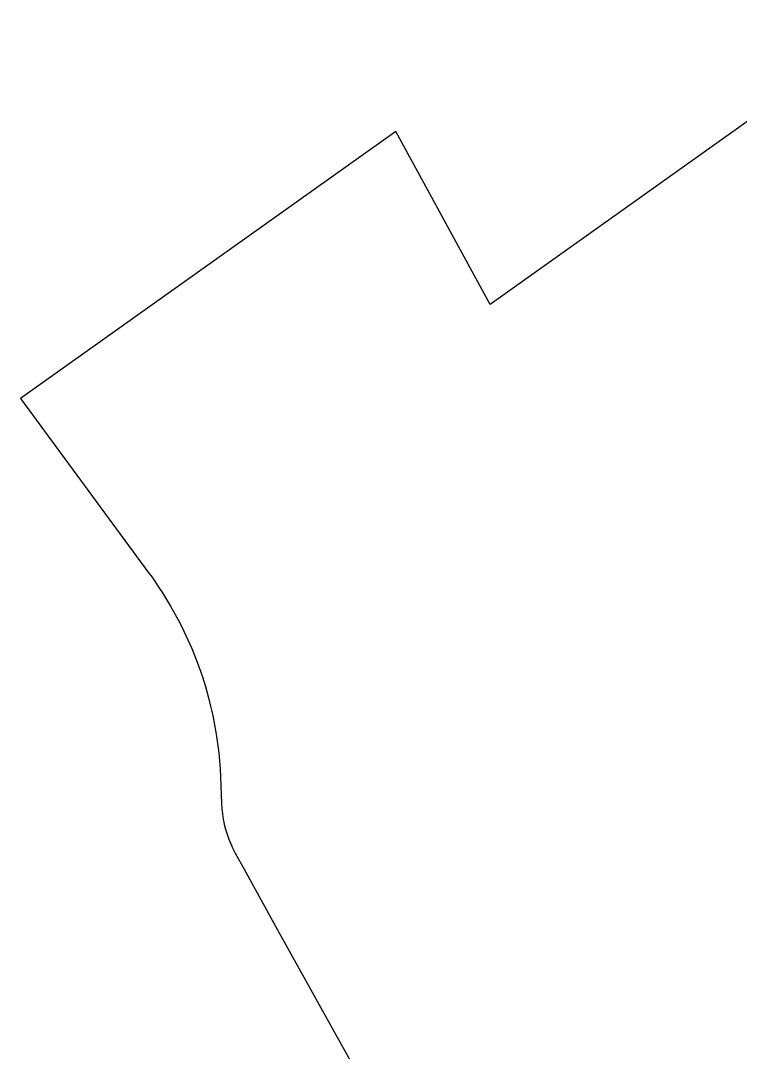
# Model space of a CAD drawing. Header units: metres. Extents: x 1641456 to 1644813, y 5693985 to 5698324.
# Drawn here: x 1641456 to 1642967, y 5696155 to 5698321 of the extents above; entities that cross this region are included whole.
import ezdxf

# ---------------------------------------------------------------- set-up
doc = ezdxf.new("R2010")
doc.units = ezdxf.units.M

msp = doc.modelspace()

# ---------------------------------------------------------------- linework, layer by layer
msp.add_lwpolyline([(1643278.9, 5698321), (1642441.5, 5697725.2), (1642243, 5698088.2), (1641455.7, 5697527.4), (1641725, 5697161), (1641729.4, 5697154.9), (1641737.2, 5697144), (1641744.7, 5697132.9), (1641753.6, 5697119.3), (1641762.2, 5697105.5), (1641770.6, 5697091.6), (1641780.4, 5697074.2), (1641789.7, 5697056.6), (1641798.6, 5697038.8), (1641807, 5697020.7), (1641815, 5697002.4), (1641823, 5696982.8), (1641830.4, 5696962.9), (1641837.3, 5696942.8), (1641843.6, 5696922.6), (1641849.4, 5696902.1), (1641854.6, 5696881.6), (1641858.9, 5696862.1), (1641862.8, 5696842.6), (1641866.2, 5696822.9), (1641869, 5696803.2), (1641871.4, 5696783.4), (1641873, 5696766.8), (1641874.2, 5696750.1), (1641875.1, 5696733.3), (1641877.4, 5696676.9), (1641878.1, 5696666), (1641879.2, 5696655.2), (1641880.9, 5696644.4), (1641883.1, 5696633.7), (1641885.8, 5696623.2), (1641888.9, 5696612.8), (1641892.6, 5696602.5), (1641896.7, 5696592.4), (1641901.2, 5696582.5), (1641906.2, 5696572.8), (1641924.6, 5696539.2), (1641999.4, 5696404.1), (1642009.1, 5696386.6), (1642157.6, 5696118.5)])
msp.add_lwpolyline([(1643278.9, 5698321), (1642441.5, 5697725.2), (1642243, 5698088.2), (1641455.7, 5697527.4), (1641725, 5697161), (1641729.4, 5697154.9), (1641737.2, 5697144), (1641744.7, 5697132.9), (1641753.6, 5697119.3), (1641762.2, 5697105.5), (1641770.6, 5697091.6), (1641780.4, 5697074.2), (1641789.7, 5697056.6), (1641798.6, 5697038.8), (1641807, 5697020.7), (1641815, 5697002.4), (1641823, 5696982.8), (1641830.4, 5696962.9), (1641837.3, 5696942.8), (1641843.6, 5696922.6), (1641849.4, 5696902.1), (1641854.6, 5696881.6), (1641858.9, 5696862.1), (1641862.8, 5696842.6), (1641866.2, 5696822.9), (1641869, 5696803.2), (1641871.4, 5696783.4), (1641873, 5696766.8), (1641874.2, 5696750.1), (1641875.1, 5696733.3), (1641877.4, 5696676.9), (1641878.1, 5696666), (1641879.2, 5696655.2), (1641880.9, 5696644.4), (1641883.1, 5696633.7), (1641885.8, 5696623.2), (1641888.9, 5696612.8), (1641892.6, 5696602.5), (1641896.7, 5696592.4), (1641901.2, 5696582.5), (1641906.2, 5696572.8), (1641924.6, 5696539.2), (1641999.4, 5696404.1), (1642009.1, 5696386.6), (1642157.6, 5696118.5)])
msp.add_lwpolyline([(1643278.9, 5698321), (1642441.5, 5697725.2), (1642243, 5698088.2), (1641455.7, 5697527.4), (1641725, 5697161), (1641729.4, 5697154.9), (1641737.2, 5697144), (1641744.7, 5697132.9), (1641753.6, 5697119.3), (1641762.2, 5697105.5), (1641770.6, 5697091.6), (1641780.4, 5697074.2), (1641789.7, 5697056.6), (1641798.6, 5697038.8), (1641807, 5697020.7), (1641815, 5697002.4), (1641823, 5696982.8), (1641830.4, 5696962.9), (1641837.3, 5696942.8), (1641843.6, 5696922.6), (1641849.4, 5696902.1), (1641854.6, 5696881.6), (1641858.9, 5696862.1), (1641862.8, 5696842.6), (1641866.2, 5696822.9), (1641869, 5696803.2), (1641871.4, 5696783.4), (1641873, 5696766.8), (1641874.2, 5696750.1), (1641875.1, 5696733.3), (1641877.4, 5696676.9), (1641878.1, 5696666), (1641879.2, 5696655.2), (1641880.9, 5696644.4), (1641883.1, 5696633.7), (1641885.8, 5696623.2), (1641888.9, 5696612.8), (1641892.6, 5696602.5), (1641896.7, 5696592.4), (1641901.2, 5696582.5), (1641906.2, 5696572.8), (1641924.6, 5696539.2), (1641999.4, 5696404.1), (1642009.1, 5696386.6), (1642157.6, 5696118.5)])
msp.add_lwpolyline([(1643278.9, 5698321), (1642441.5, 5697725.2), (1642243, 5698088.2), (1641455.7, 5697527.4), (1641725, 5697161), (1641729.4, 5697154.9), (1641737.2, 5697144), (1641744.7, 5697132.9), (1641753.6, 5697119.3), (1641762.2, 5697105.5), (1641770.6, 5697091.6), (1641780.4, 5697074.2), (1641789.7, 5697056.6), (1641798.6, 5697038.8), (1641807, 5697020.7), (1641815, 5697002.4), (1641823, 5696982.8), (1641830.4, 5696962.9), (1641837.3, 5696942.8), (1641843.6, 5696922.6), (1641849.4, 5696902.1), (1641854.6, 5696881.6), (1641858.9, 5696862.1), (1641862.8, 5696842.6), (1641866.2, 5696822.9), (1641869, 5696803.2), (1641871.4, 5696783.4), (1641873, 5696766.8), (1641874.2, 5696750.1), (1641875.1, 5696733.3), (1641877.4, 5696676.9), (1641878.1, 5696666), (1641879.2, 5696655.2), (1641880.9, 5696644.4), (1641883.1, 5696633.7), (1641885.8, 5696623.2), (1641888.9, 5696612.8), (1641892.6, 5696602.5), (1641896.7, 5696592.4), (1641901.2, 5696582.5), (1641906.2, 5696572.8), (1641924.6, 5696539.2), (1641999.4, 5696404.1), (1642009.1, 5696386.6), (1642157.6, 5696118.5)])
msp.add_lwpolyline([(1643278.9, 5698321), (1642441.5, 5697725.2), (1642243, 5698088.2), (1641455.7, 5697527.4), (1641725, 5697161), (1641729.4, 5697154.9), (1641737.2, 5697144), (1641744.7, 5697132.9), (1641753.6, 5697119.3), (1641762.2, 5697105.5), (1641770.6, 5697091.6), (1641780.4, 5697074.2), (1641789.7, 5697056.6), (1641798.6, 5697038.8), (1641807, 5697020.7), (1641815, 5697002.4), (1641823, 5696982.8), (1641830.4, 5696962.9), (1641837.3, 5696942.8), (1641843.6, 5696922.6), (1641849.4, 5696902.1), (1641854.6, 5696881.6), (1641858.9, 5696862.1), (1641862.8, 5696842.6), (1641866.2, 5696822.9), (1641869, 5696803.2), (1641871.4, 5696783.4), (1641873, 5696766.8), (1641874.2, 5696750.1), (1641875.1, 5696733.3), (1641877.4, 5696676.9), (1641878.1, 5696666), (1641879.2, 5696655.2), (1641880.9, 5696644.4), (1641883.1, 5696633.7), (1641885.8, 5696623.2), (1641888.9, 5696612.8), (1641892.6, 5696602.5), (1641896.7, 5696592.4), (1641901.2, 5696582.5), (1641906.2, 5696572.8), (1641924.6, 5696539.2), (1641999.4, 5696404.1), (1642009.1, 5696386.6), (1642157.6, 5696118.5)])
msp.add_lwpolyline([(1643278.9, 5698321), (1642441.5, 5697725.2), (1642243, 5698088.2), (1641455.7, 5697527.4), (1641725, 5697161), (1641729.4, 5697154.9), (1641737.2, 5697144), (1641744.7, 5697132.9), (1641753.6, 5697119.3), (1641762.2, 5697105.5), (1641770.6, 5697091.6), (1641780.4, 5697074.2), (1641789.7, 5697056.6), (1641798.6, 5697038.8), (1641807, 5697020.7), (1641815, 5697002.4), (1641823, 5696982.8), (1641830.4, 5696962.9), (1641837.3, 5696942.8), (1641843.6, 5696922.6), (1641849.4, 5696902.1), (1641854.6, 5696881.6), (1641858.9, 5696862.1), (1641862.8, 5696842.6), (1641866.2, 5696822.9), (1641869, 5696803.2), (1641871.4, 5696783.4), (1641873, 5696766.8), (1641874.2, 5696750.1), (1641875.1, 5696733.3), (1641877.4, 5696676.9), (1641878.1, 5696666), (1641879.2, 5696655.2), (1641880.9, 5696644.4), (1641883.1, 5696633.7), (1641885.8, 5696623.2), (1641888.9, 5696612.8), (1641892.6, 5696602.5), (1641896.7, 5696592.4), (1641901.2, 5696582.5), (1641906.2, 5696572.8), (1641924.6, 5696539.2), (1641999.4, 5696404.1), (1642009.1, 5696386.6), (1642157.6, 5696118.5)])
msp.add_lwpolyline([(1643278.9, 5698321), (1642441.5, 5697725.2), (1642243, 5698088.2), (1641455.7, 5697527.4), (1641725, 5697161), (1641729.4, 5697154.9), (1641737.2, 5697144), (1641744.7, 5697132.9), (1641753.6, 5697119.3), (1641762.2, 5697105.5), (1641770.6, 5697091.6), (1641780.4, 5697074.2), (1641789.7, 5697056.6), (1641798.6, 5697038.8), (1641807, 5697020.7), (1641815, 5697002.4), (1641823, 5696982.8), (1641830.4, 5696962.9), (1641837.3, 5696942.8), (1641843.6, 5696922.6), (1641849.4, 5696902.1), (1641854.6, 5696881.6), (1641858.9, 5696862.1), (1641862.8, 5696842.6), (1641866.2, 5696822.9), (1641869, 5696803.2), (1641871.4, 5696783.4), (1641873, 5696766.8), (1641874.2, 5696750.1), (1641875.1, 5696733.3), (1641877.4, 5696676.9), (1641878.1, 5696666), (1641879.2, 5696655.2), (1641880.9, 5696644.4), (1641883.1, 5696633.7), (1641885.8, 5696623.2), (1641888.9, 5696612.8), (1641892.6, 5696602.5), (1641896.7, 5696592.4), (1641901.2, 5696582.5), (1641906.2, 5696572.8), (1641924.6, 5696539.2), (1641999.4, 5696404.1), (1642009.1, 5696386.6), (1642157.6, 5696118.5)])
msp.add_lwpolyline([(1643278.9, 5698321), (1642441.5, 5697725.2), (1642243, 5698088.2), (1641455.7, 5697527.4), (1641725, 5697161), (1641729.4, 5697154.9), (1641737.2, 5697144), (1641744.7, 5697132.9), (1641753.6, 5697119.3), (1641762.2, 5697105.5), (1641770.6, 5697091.6), (1641780.4, 5697074.2), (1641789.7, 5697056.6), (1641798.6, 5697038.8), (1641807, 5697020.7), (1641815, 5697002.4), (1641823, 5696982.8), (1641830.4, 5696962.9), (1641837.3, 5696942.8), (1641843.6, 5696922.6), (1641849.4, 5696902.1), (1641854.6, 5696881.6), (1641858.9, 5696862.1), (1641862.8, 5696842.6), (1641866.2, 5696822.9), (1641869, 5696803.2), (1641871.4, 5696783.4), (1641873, 5696766.8), (1641874.2, 5696750.1), (1641875.1, 5696733.3), (1641877.4, 5696676.9), (1641878.1, 5696666), (1641879.2, 5696655.2), (1641880.9, 5696644.4), (1641883.1, 5696633.7), (1641885.8, 5696623.2), (1641888.9, 5696612.8), (1641892.6, 5696602.5), (1641896.7, 5696592.4), (1641901.2, 5696582.5), (1641906.2, 5696572.8), (1641924.6, 5696539.2), (1641999.4, 5696404.1), (1642009.1, 5696386.6), (1642157.6, 5696118.5)])
msp.add_lwpolyline([(1643278.9, 5698321), (1642441.5, 5697725.2), (1642243, 5698088.2), (1641455.7, 5697527.4), (1641725, 5697161), (1641729.4, 5697154.9), (1641737.2, 5697144), (1641744.7, 5697132.9), (1641753.6, 5697119.3), (1641762.2, 5697105.5), (1641770.6, 5697091.6), (1641780.4, 5697074.2), (1641789.7, 5697056.6), (1641798.6, 5697038.8), (1641807, 5697020.7), (1641815, 5697002.4), (1641823, 5696982.8), (1641830.4, 5696962.9), (1641837.3, 5696942.8), (1641843.6, 5696922.6), (1641849.4, 5696902.1), (1641854.6, 5696881.6), (1641858.9, 5696862.1), (1641862.8, 5696842.6), (1641866.2, 5696822.9), (1641869, 5696803.2), (1641871.4, 5696783.4), (1641873, 5696766.8), (1641874.2, 5696750.1), (1641875.1, 5696733.3), (1641877.4, 5696676.9), (1641878.1, 5696666), (1641879.2, 5696655.2), (1641880.9, 5696644.4), (1641883.1, 5696633.7), (1641885.8, 5696623.2), (1641888.9, 5696612.8), (1641892.6, 5696602.5), (1641896.7, 5696592.4), (1641901.2, 5696582.5), (1641906.2, 5696572.8), (1641924.6, 5696539.2), (1641999.4, 5696404.1), (1642009.1, 5696386.6), (1642157.6, 5696118.5)])
msp.add_lwpolyline([(1643278.9, 5698321), (1642441.5, 5697725.2), (1642243, 5698088.2), (1641455.7, 5697527.4), (1641725, 5697161), (1641729.4, 5697154.9), (1641737.2, 5697144), (1641744.7, 5697132.9), (1641753.6, 5697119.3), (1641762.2, 5697105.5), (1641770.6, 5697091.6), (1641780.4, 5697074.2), (1641789.7, 5697056.6), (1641798.6, 5697038.8), (1641807, 5697020.7), (1641815, 5697002.4), (1641823, 5696982.8), (1641830.4, 5696962.9), (1641837.3, 5696942.8), (1641843.6, 5696922.6), (1641849.4, 5696902.1), (1641854.6, 5696881.6), (1641858.9, 5696862.1), (1641862.8, 5696842.6), (1641866.2, 5696822.9), (1641869, 5696803.2), (1641871.4, 5696783.4), (1641873, 5696766.8), (1641874.2, 5696750.1), (1641875.1, 5696733.3), (1641877.4, 5696676.9), (1641878.1, 5696666), (1641879.2, 5696655.2), (1641880.9, 5696644.4), (1641883.1, 5696633.7), (1641885.8, 5696623.2), (1641888.9, 5696612.8), (1641892.6, 5696602.5), (1641896.7, 5696592.4), (1641901.2, 5696582.5), (1641906.2, 5696572.8), (1641924.6, 5696539.2), (1641999.4, 5696404.1), (1642009.1, 5696386.6), (1642157.6, 5696118.5)])
msp.add_lwpolyline([(1643278.9, 5698321), (1642441.5, 5697725.2), (1642243, 5698088.2), (1641455.7, 5697527.4), (1641725, 5697161), (1641729.4, 5697154.9), (1641737.2, 5697144), (1641744.7, 5697132.9), (1641753.6, 5697119.3), (1641762.2, 5697105.5), (1641770.6, 5697091.6), (1641780.4, 5697074.2), (1641789.7, 5697056.6), (1641798.6, 5697038.8), (1641807, 5697020.7), (1641815, 5697002.4), (1641823, 5696982.8), (1641830.4, 5696962.9), (1641837.3, 5696942.8), (1641843.6, 5696922.6), (1641849.4, 5696902.1), (1641854.6, 5696881.6), (1641858.9, 5696862.1), (1641862.8, 5696842.6), (1641866.2, 5696822.9), (1641869, 5696803.2), (1641871.4, 5696783.4), (1641873, 5696766.8), (1641874.2, 5696750.1), (1641875.1, 5696733.3), (1641877.4, 5696676.9), (1641878.1, 5696666), (1641879.2, 5696655.2), (1641880.9, 5696644.4), (1641883.1, 5696633.7), (1641885.8, 5696623.2), (1641888.9, 5696612.8), (1641892.6, 5696602.5), (1641896.7, 5696592.4), (1641901.2, 5696582.5), (1641906.2, 5696572.8), (1641924.6, 5696539.2), (1641999.4, 5696404.1), (1642009.1, 5696386.6), (1642157.6, 5696118.5)])
msp.add_lwpolyline([(1643278.9, 5698321), (1642441.5, 5697725.2), (1642243, 5698088.2), (1641455.7, 5697527.4), (1641725, 5697161), (1641729.4, 5697154.9), (1641737.2, 5697144), (1641744.7, 5697132.9), (1641753.6, 5697119.3), (1641762.2, 5697105.5), (1641770.6, 5697091.6), (1641780.4, 5697074.2), (1641789.7, 5697056.6), (1641798.6, 5697038.8), (1641807, 5697020.7), (1641815, 5697002.4), (1641823, 5696982.8), (1641830.4, 5696962.9), (1641837.3, 5696942.8), (1641843.6, 5696922.6), (1641849.4, 5696902.1), (1641854.6, 5696881.6), (1641858.9, 5696862.1), (1641862.8, 5696842.6), (1641866.2, 5696822.9), (1641869, 5696803.2), (1641871.4, 5696783.4), (1641873, 5696766.8), (1641874.2, 5696750.1), (1641875.1, 5696733.3), (1641877.4, 5696676.9), (1641878.1, 5696666), (1641879.2, 5696655.2), (1641880.9, 5696644.4), (1641883.1, 5696633.7), (1641885.8, 5696623.2), (1641888.9, 5696612.8), (1641892.6, 5696602.5), (1641896.7, 5696592.4), (1641901.2, 5696582.5), (1641906.2, 5696572.8), (1641924.6, 5696539.2), (1641999.4, 5696404.1), (1642009.1, 5696386.6), (1642157.6, 5696118.5)])
msp.add_lwpolyline([(1643278.9, 5698321), (1642441.5, 5697725.2), (1642243, 5698088.2), (1641455.7, 5697527.4), (1641725, 5697161), (1641729.4, 5697154.9), (1641737.2, 5697144), (1641744.7, 5697132.9), (1641753.6, 5697119.3), (1641762.2, 5697105.5), (1641770.6, 5697091.6), (1641780.4, 5697074.2), (1641789.7, 5697056.6), (1641798.6, 5697038.8), (1641807, 5697020.7), (1641815, 5697002.4), (1641823, 5696982.8), (1641830.4, 5696962.9), (1641837.3, 5696942.8), (1641843.6, 5696922.6), (1641849.4, 5696902.1), (1641854.6, 5696881.6), (1641858.9, 5696862.1), (1641862.8, 5696842.6), (1641866.2, 5696822.9), (1641869, 5696803.2), (1641871.4, 5696783.4), (1641873, 5696766.8), (1641874.2, 5696750.1), (1641875.1, 5696733.3), (1641877.4, 5696676.9), (1641878.1, 5696666), (1641879.2, 5696655.2), (1641880.9, 5696644.4), (1641883.1, 5696633.7), (1641885.8, 5696623.2), (1641888.9, 5696612.8), (1641892.6, 5696602.5), (1641896.7, 5696592.4), (1641901.2, 5696582.5), (1641906.2, 5696572.8), (1641924.6, 5696539.2), (1641999.4, 5696404.1), (1642009.1, 5696386.6), (1642157.6, 5696118.5)])
msp.add_lwpolyline([(1643278.9, 5698321), (1642441.5, 5697725.2), (1642243, 5698088.2), (1641455.7, 5697527.4), (1641725, 5697161), (1641729.4, 5697154.9), (1641737.2, 5697144), (1641744.7, 5697132.9), (1641753.6, 5697119.3), (1641762.2, 5697105.5), (1641770.6, 5697091.6), (1641780.4, 5697074.2), (1641789.7, 5697056.6), (1641798.6, 5697038.8), (1641807, 5697020.7), (1641815, 5697002.4), (1641823, 5696982.8), (1641830.4, 5696962.9), (1641837.3, 5696942.8), (1641843.6, 5696922.6), (1641849.4, 5696902.1), (1641854.6, 5696881.6), (1641858.9, 5696862.1), (1641862.8, 5696842.6), (1641866.2, 5696822.9), (1641869, 5696803.2), (1641871.4, 5696783.4), (1641873, 5696766.8), (1641874.2, 5696750.1), (1641875.1, 5696733.3), (1641877.4, 5696676.9), (1641878.1, 5696666), (1641879.2, 5696655.2), (1641880.9, 5696644.4), (1641883.1, 5696633.7), (1641885.8, 5696623.2), (1641888.9, 5696612.8), (1641892.6, 5696602.5), (1641896.7, 5696592.4), (1641901.2, 5696582.5), (1641906.2, 5696572.8), (1641924.6, 5696539.2), (1641999.4, 5696404.1), (1642009.1, 5696386.6), (1642157.6, 5696118.5)])
msp.add_lwpolyline([(1643278.9, 5698321), (1642441.5, 5697725.2), (1642243, 5698088.2), (1641455.7, 5697527.4), (1641725, 5697161), (1641729.4, 5697154.9), (1641737.2, 5697144), (1641744.7, 5697132.9), (1641753.6, 5697119.3), (1641762.2, 5697105.5), (1641770.6, 5697091.6), (1641780.4, 5697074.2), (1641789.7, 5697056.6), (1641798.6, 5697038.8), (1641807, 5697020.7), (1641815, 5697002.4), (1641823, 5696982.8), (1641830.4, 5696962.9), (1641837.3, 5696942.8), (1641843.6, 5696922.6), (1641849.4, 5696902.1), (1641854.6, 5696881.6), (1641858.9, 5696862.1), (1641862.8, 5696842.6), (1641866.2, 5696822.9), (1641869, 5696803.2), (1641871.4, 5696783.4), (1641873, 5696766.8), (1641874.2, 5696750.1), (1641875.1, 5696733.3), (1641877.4, 5696676.9), (1641878.1, 5696666), (1641879.2, 5696655.2), (1641880.9, 5696644.4), (1641883.1, 5696633.7), (1641885.8, 5696623.2), (1641888.9, 5696612.8), (1641892.6, 5696602.5), (1641896.7, 5696592.4), (1641901.2, 5696582.5), (1641906.2, 5696572.8), (1641924.6, 5696539.2), (1641999.4, 5696404.1), (1642009.1, 5696386.6), (1642157.6, 5696118.5)])
msp.add_lwpolyline([(1643278.9, 5698321), (1642441.5, 5697725.2), (1642243, 5698088.2), (1641455.7, 5697527.4), (1641725, 5697161), (1641729.4, 5697154.9), (1641737.2, 5697144), (1641744.7, 5697132.9), (1641753.6, 5697119.3), (1641762.2, 5697105.5), (1641770.6, 5697091.6), (1641780.4, 5697074.2), (1641789.7, 5697056.6), (1641798.6, 5697038.8), (1641807, 5697020.7), (1641815, 5697002.4), (1641823, 5696982.8), (1641830.4, 5696962.9), (1641837.3, 5696942.8), (1641843.6, 5696922.6), (1641849.4, 5696902.1), (1641854.6, 5696881.6), (1641858.9, 5696862.1), (1641862.8, 5696842.6), (1641866.2, 5696822.9), (1641869, 5696803.2), (1641871.4, 5696783.4), (1641873, 5696766.8), (1641874.2, 5696750.1), (1641875.1, 5696733.3), (1641877.4, 5696676.9), (1641878.1, 5696666), (1641879.2, 5696655.2), (1641880.9, 5696644.4), (1641883.1, 5696633.7), (1641885.8, 5696623.2), (1641888.9, 5696612.8), (1641892.6, 5696602.5), (1641896.7, 5696592.4), (1641901.2, 5696582.5), (1641906.2, 5696572.8), (1641924.6, 5696539.2), (1641999.4, 5696404.1), (1642009.1, 5696386.6), (1642157.6, 5696118.5)])
msp.add_lwpolyline([(1643278.9, 5698321), (1642441.5, 5697725.2), (1642243, 5698088.2), (1641455.7, 5697527.4), (1641725, 5697161), (1641729.4, 5697154.9), (1641737.2, 5697144), (1641744.7, 5697132.9), (1641753.6, 5697119.3), (1641762.2, 5697105.5), (1641770.6, 5697091.6), (1641780.4, 5697074.2), (1641789.7, 5697056.6), (1641798.6, 5697038.8), (1641807, 5697020.7), (1641815, 5697002.4), (1641823, 5696982.8), (1641830.4, 5696962.9), (1641837.3, 5696942.8), (1641843.6, 5696922.6), (1641849.4, 5696902.1), (1641854.6, 5696881.6), (1641858.9, 5696862.1), (1641862.8, 5696842.6), (1641866.2, 5696822.9), (1641869, 5696803.2), (1641871.4, 5696783.4), (1641873, 5696766.8), (1641874.2, 5696750.1), (1641875.1, 5696733.3), (1641877.4, 5696676.9), (1641878.1, 5696666), (1641879.2, 5696655.2), (1641880.9, 5696644.4), (1641883.1, 5696633.7), (1641885.8, 5696623.2), (1641888.9, 5696612.8), (1641892.6, 5696602.5), (1641896.7, 5696592.4), (1641901.2, 5696582.5), (1641906.2, 5696572.8), (1641924.6, 5696539.2), (1641999.4, 5696404.1), (1642009.1, 5696386.6), (1642157.6, 5696118.5)])
msp.add_lwpolyline([(1643278.9, 5698321), (1642441.5, 5697725.2), (1642243, 5698088.2), (1641455.7, 5697527.4), (1641725, 5697161), (1641729.4, 5697154.9), (1641737.2, 5697144), (1641744.7, 5697132.9), (1641753.6, 5697119.3), (1641762.2, 5697105.5), (1641770.6, 5697091.6), (1641780.4, 5697074.2), (1641789.7, 5697056.6), (1641798.6, 5697038.8), (1641807, 5697020.7), (1641815, 5697002.4), (1641823, 5696982.8), (1641830.4, 5696962.9), (1641837.3, 5696942.8), (1641843.6, 5696922.6), (1641849.4, 5696902.1), (1641854.6, 5696881.6), (1641858.9, 5696862.1), (1641862.8, 5696842.6), (1641866.2, 5696822.9), (1641869, 5696803.2), (1641871.4, 5696783.4), (1641873, 5696766.8), (1641874.2, 5696750.1), (1641875.1, 5696733.3), (1641877.4, 5696676.9), (1641878.1, 5696666), (1641879.2, 5696655.2), (1641880.9, 5696644.4), (1641883.1, 5696633.7), (1641885.8, 5696623.2), (1641888.9, 5696612.8), (1641892.6, 5696602.5), (1641896.7, 5696592.4), (1641901.2, 5696582.5), (1641906.2, 5696572.8), (1641924.6, 5696539.2), (1641999.4, 5696404.1), (1642009.1, 5696386.6), (1642157.6, 5696118.5)])
msp.add_lwpolyline([(1643278.9, 5698321), (1642441.5, 5697725.2), (1642243, 5698088.2), (1641455.7, 5697527.4), (1641725, 5697161), (1641729.4, 5697154.9), (1641737.2, 5697144), (1641744.7, 5697132.9), (1641753.6, 5697119.3), (1641762.2, 5697105.5), (1641770.6, 5697091.6), (1641780.4, 5697074.2), (1641789.7, 5697056.6), (1641798.6, 5697038.8), (1641807, 5697020.7), (1641815, 5697002.4), (1641823, 5696982.8), (1641830.4, 5696962.9), (1641837.3, 5696942.8), (1641843.6, 5696922.6), (1641849.4, 5696902.1), (1641854.6, 5696881.6), (1641858.9, 5696862.1), (1641862.8, 5696842.6), (1641866.2, 5696822.9), (1641869, 5696803.2), (1641871.4, 5696783.4), (1641873, 5696766.8), (1641874.2, 5696750.1), (1641875.1, 5696733.3), (1641877.4, 5696676.9), (1641878.1, 5696666), (1641879.2, 5696655.2), (1641880.9, 5696644.4), (1641883.1, 5696633.7), (1641885.8, 5696623.2), (1641888.9, 5696612.8), (1641892.6, 5696602.5), (1641896.7, 5696592.4), (1641901.2, 5696582.5), (1641906.2, 5696572.8), (1641924.6, 5696539.2), (1641999.4, 5696404.1), (1642009.1, 5696386.6), (1642157.6, 5696118.5)])
msp.add_lwpolyline([(1643278.9, 5698321), (1642441.5, 5697725.2), (1642243, 5698088.2), (1641455.7, 5697527.4), (1641725, 5697161), (1641729.4, 5697154.9), (1641737.2, 5697144), (1641744.7, 5697132.9), (1641753.6, 5697119.3), (1641762.2, 5697105.5), (1641770.6, 5697091.6), (1641780.4, 5697074.2), (1641789.7, 5697056.6), (1641798.6, 5697038.8), (1641807, 5697020.7), (1641815, 5697002.4), (1641823, 5696982.8), (1641830.4, 5696962.9), (1641837.3, 5696942.8), (1641843.6, 5696922.6), (1641849.4, 5696902.1), (1641854.6, 5696881.6), (1641858.9, 5696862.1), (1641862.8, 5696842.6), (1641866.2, 5696822.9), (1641869, 5696803.2), (1641871.4, 5696783.4), (1641873, 5696766.8), (1641874.2, 5696750.1), (1641875.1, 5696733.3), (1641877.4, 5696676.9), (1641878.1, 5696666), (1641879.2, 5696655.2), (1641880.9, 5696644.4), (1641883.1, 5696633.7), (1641885.8, 5696623.2), (1641888.9, 5696612.8), (1641892.6, 5696602.5), (1641896.7, 5696592.4), (1641901.2, 5696582.5), (1641906.2, 5696572.8), (1641924.6, 5696539.2), (1641999.4, 5696404.1), (1642009.1, 5696386.6), (1642157.6, 5696118.5)])
msp.add_lwpolyline([(1643278.9, 5698321), (1642441.5, 5697725.2), (1642243, 5698088.2), (1641455.7, 5697527.4), (1641725, 5697161), (1641729.4, 5697154.9), (1641737.2, 5697144), (1641744.7, 5697132.9), (1641753.6, 5697119.3), (1641762.2, 5697105.5), (1641770.6, 5697091.6), (1641780.4, 5697074.2), (1641789.7, 5697056.6), (1641798.6, 5697038.8), (1641807, 5697020.7), (1641815, 5697002.4), (1641823, 5696982.8), (1641830.4, 5696962.9), (1641837.3, 5696942.8), (1641843.6, 5696922.6), (1641849.4, 5696902.1), (1641854.6, 5696881.6), (1641858.9, 5696862.1), (1641862.8, 5696842.6), (1641866.2, 5696822.9), (1641869, 5696803.2), (1641871.4, 5696783.4), (1641873, 5696766.8), (1641874.2, 5696750.1), (1641875.1, 5696733.3), (1641877.4, 5696676.9), (1641878.1, 5696666), (1641879.2, 5696655.2), (1641880.9, 5696644.4), (1641883.1, 5696633.7), (1641885.8, 5696623.2), (1641888.9, 5696612.8), (1641892.6, 5696602.5), (1641896.7, 5696592.4), (1641901.2, 5696582.5), (1641906.2, 5696572.8), (1641924.6, 5696539.2), (1641999.4, 5696404.1), (1642009.1, 5696386.6), (1642157.6, 5696118.5)])
msp.add_lwpolyline([(1643278.9, 5698321), (1642441.5, 5697725.2), (1642243, 5698088.2), (1641455.7, 5697527.4), (1641725, 5697161), (1641729.4, 5697154.9), (1641737.2, 5697144), (1641744.7, 5697132.9), (1641753.6, 5697119.3), (1641762.2, 5697105.5), (1641770.6, 5697091.6), (1641780.4, 5697074.2), (1641789.7, 5697056.6), (1641798.6, 5697038.8), (1641807, 5697020.7), (1641815, 5697002.4), (1641823, 5696982.8), (1641830.4, 5696962.9), (1641837.3, 5696942.8), (1641843.6, 5696922.6), (1641849.4, 5696902.1), (1641854.6, 5696881.6), (1641858.9, 5696862.1), (1641862.8, 5696842.6), (1641866.2, 5696822.9), (1641869, 5696803.2), (1641871.4, 5696783.4), (1641873, 5696766.8), (1641874.2, 5696750.1), (1641875.1, 5696733.3), (1641877.4, 5696676.9), (1641878.1, 5696666), (1641879.2, 5696655.2), (1641880.9, 5696644.4), (1641883.1, 5696633.7), (1641885.8, 5696623.2), (1641888.9, 5696612.8), (1641892.6, 5696602.5), (1641896.7, 5696592.4), (1641901.2, 5696582.5), (1641906.2, 5696572.8), (1641924.6, 5696539.2), (1641999.4, 5696404.1), (1642009.1, 5696386.6), (1642157.6, 5696118.5)])
msp.add_lwpolyline([(1643278.9, 5698321), (1642441.5, 5697725.2), (1642243, 5698088.2), (1641455.7, 5697527.4), (1641725, 5697161), (1641729.4, 5697154.9), (1641737.2, 5697144), (1641744.7, 5697132.9), (1641753.6, 5697119.3), (1641762.2, 5697105.5), (1641770.6, 5697091.6), (1641780.4, 5697074.2), (1641789.7, 5697056.6), (1641798.6, 5697038.8), (1641807, 5697020.7), (1641815, 5697002.4), (1641823, 5696982.8), (1641830.4, 5696962.9), (1641837.3, 5696942.8), (1641843.6, 5696922.6), (1641849.4, 5696902.1), (1641854.6, 5696881.6), (1641858.9, 5696862.1), (1641862.8, 5696842.6), (1641866.2, 5696822.9), (1641869, 5696803.2), (1641871.4, 5696783.4), (1641873, 5696766.8), (1641874.2, 5696750.1), (1641875.1, 5696733.3), (1641877.4, 5696676.9), (1641878.1, 5696666), (1641879.2, 5696655.2), (1641880.9, 5696644.4), (1641883.1, 5696633.7), (1641885.8, 5696623.2), (1641888.9, 5696612.8), (1641892.6, 5696602.5), (1641896.7, 5696592.4), (1641901.2, 5696582.5), (1641906.2, 5696572.8), (1641924.6, 5696539.2), (1641999.4, 5696404.1), (1642009.1, 5696386.6), (1642157.6, 5696118.5)])
msp.add_lwpolyline([(1643278.9, 5698321), (1642441.5, 5697725.2), (1642243, 5698088.2), (1641455.7, 5697527.4), (1641725, 5697161), (1641729.4, 5697154.9), (1641737.2, 5697144), (1641744.7, 5697132.9), (1641753.6, 5697119.3), (1641762.2, 5697105.5), (1641770.6, 5697091.6), (1641780.4, 5697074.2), (1641789.7, 5697056.6), (1641798.6, 5697038.8), (1641807, 5697020.7), (1641815, 5697002.4), (1641823, 5696982.8), (1641830.4, 5696962.9), (1641837.3, 5696942.8), (1641843.6, 5696922.6), (1641849.4, 5696902.1), (1641854.6, 5696881.6), (1641858.9, 5696862.1), (1641862.8, 5696842.6), (1641866.2, 5696822.9), (1641869, 5696803.2), (1641871.4, 5696783.4), (1641873, 5696766.8), (1641874.2, 5696750.1), (1641875.1, 5696733.3), (1641877.4, 5696676.9), (1641878.1, 5696666), (1641879.2, 5696655.2), (1641880.9, 5696644.4), (1641883.1, 5696633.7), (1641885.8, 5696623.2), (1641888.9, 5696612.8), (1641892.6, 5696602.5), (1641896.7, 5696592.4), (1641901.2, 5696582.5), (1641906.2, 5696572.8), (1641924.6, 5696539.2), (1641999.4, 5696404.1), (1642009.1, 5696386.6), (1642157.6, 5696118.5)])
msp.add_lwpolyline([(1643278.9, 5698321), (1642441.5, 5697725.2), (1642243, 5698088.2), (1641455.7, 5697527.4), (1641725, 5697161), (1641729.4, 5697154.9), (1641737.2, 5697144), (1641744.7, 5697132.9), (1641753.6, 5697119.3), (1641762.2, 5697105.5), (1641770.6, 5697091.6), (1641780.4, 5697074.2), (1641789.7, 5697056.6), (1641798.6, 5697038.8), (1641807, 5697020.7), (1641815, 5697002.4), (1641823, 5696982.8), (1641830.4, 5696962.9), (1641837.3, 5696942.8), (1641843.6, 5696922.6), (1641849.4, 5696902.1), (1641854.6, 5696881.6), (1641858.9, 5696862.1), (1641862.8, 5696842.6), (1641866.2, 5696822.9), (1641869, 5696803.2), (1641871.4, 5696783.4), (1641873, 5696766.8), (1641874.2, 5696750.1), (1641875.1, 5696733.3), (1641877.4, 5696676.9), (1641878.1, 5696666), (1641879.2, 5696655.2), (1641880.9, 5696644.4), (1641883.1, 5696633.7), (1641885.8, 5696623.2), (1641888.9, 5696612.8), (1641892.6, 5696602.5), (1641896.7, 5696592.4), (1641901.2, 5696582.5), (1641906.2, 5696572.8), (1641924.6, 5696539.2), (1641999.4, 5696404.1), (1642009.1, 5696386.6), (1642157.6, 5696118.5)])
msp.add_lwpolyline([(1643278.9, 5698321), (1642441.5, 5697725.2), (1642243, 5698088.2), (1641455.7, 5697527.4), (1641725, 5697161), (1641729.4, 5697154.9), (1641737.2, 5697144), (1641744.7, 5697132.9), (1641753.6, 5697119.3), (1641762.2, 5697105.5), (1641770.6, 5697091.6), (1641780.4, 5697074.2), (1641789.7, 5697056.6), (1641798.6, 5697038.8), (1641807, 5697020.7), (1641815, 5697002.4), (1641823, 5696982.8), (1641830.4, 5696962.9), (1641837.3, 5696942.8), (1641843.6, 5696922.6), (1641849.4, 5696902.1), (1641854.6, 5696881.6), (1641858.9, 5696862.1), (1641862.8, 5696842.6), (1641866.2, 5696822.9), (1641869, 5696803.2), (1641871.4, 5696783.4), (1641873, 5696766.8), (1641874.2, 5696750.1), (1641875.1, 5696733.3), (1641877.4, 5696676.9), (1641878.1, 5696666), (1641879.2, 5696655.2), (1641880.9, 5696644.4), (1641883.1, 5696633.7), (1641885.8, 5696623.2), (1641888.9, 5696612.8), (1641892.6, 5696602.5), (1641896.7, 5696592.4), (1641901.2, 5696582.5), (1641906.2, 5696572.8), (1641924.6, 5696539.2), (1641999.4, 5696404.1), (1642009.1, 5696386.6), (1642157.6, 5696118.5)])
msp.add_lwpolyline([(1643278.9, 5698321), (1642441.5, 5697725.2), (1642243, 5698088.2), (1641455.7, 5697527.4), (1641725, 5697161), (1641729.4, 5697154.9), (1641737.2, 5697144), (1641744.7, 5697132.9), (1641753.6, 5697119.3), (1641762.2, 5697105.5), (1641770.6, 5697091.6), (1641780.4, 5697074.2), (1641789.7, 5697056.6), (1641798.6, 5697038.8), (1641807, 5697020.7), (1641815, 5697002.4), (1641823, 5696982.8), (1641830.4, 5696962.9), (1641837.3, 5696942.8), (1641843.6, 5696922.6), (1641849.4, 5696902.1), (1641854.6, 5696881.6), (1641858.9, 5696862.1), (1641862.8, 5696842.6), (1641866.2, 5696822.9), (1641869, 5696803.2), (1641871.4, 5696783.4), (1641873, 5696766.8), (1641874.2, 5696750.1), (1641875.1, 5696733.3), (1641877.4, 5696676.9), (1641878.1, 5696666), (1641879.2, 5696655.2), (1641880.9, 5696644.4), (1641883.1, 5696633.7), (1641885.8, 5696623.2), (1641888.9, 5696612.8), (1641892.6, 5696602.5), (1641896.7, 5696592.4), (1641901.2, 5696582.5), (1641906.2, 5696572.8), (1641924.6, 5696539.2), (1641999.4, 5696404.1), (1642009.1, 5696386.6), (1642157.6, 5696118.5)])
msp.add_lwpolyline([(1643278.9, 5698321), (1642441.5, 5697725.2), (1642243, 5698088.2), (1641455.7, 5697527.4), (1641725, 5697161), (1641729.4, 5697154.9), (1641737.2, 5697144), (1641744.7, 5697132.9), (1641753.6, 5697119.3), (1641762.2, 5697105.5), (1641770.6, 5697091.6), (1641780.4, 5697074.2), (1641789.7, 5697056.6), (1641798.6, 5697038.8), (1641807, 5697020.7), (1641815, 5697002.4), (1641823, 5696982.8), (1641830.4, 5696962.9), (1641837.3, 5696942.8), (1641843.6, 5696922.6), (1641849.4, 5696902.1), (1641854.6, 5696881.6), (1641858.9, 5696862.1), (1641862.8, 5696842.6), (1641866.2, 5696822.9), (1641869, 5696803.2), (1641871.4, 5696783.4), (1641873, 5696766.8), (1641874.2, 5696750.1), (1641875.1, 5696733.3), (1641877.4, 5696676.9), (1641878.1, 5696666), (1641879.2, 5696655.2), (1641880.9, 5696644.4), (1641883.1, 5696633.7), (1641885.8, 5696623.2), (1641888.9, 5696612.8), (1641892.6, 5696602.5), (1641896.7, 5696592.4), (1641901.2, 5696582.5), (1641906.2, 5696572.8), (1641924.6, 5696539.2), (1641999.4, 5696404.1), (1642009.1, 5696386.6), (1642157.6, 5696118.5)])
msp.add_lwpolyline([(1643278.9, 5698321), (1642441.5, 5697725.2), (1642243, 5698088.2), (1641455.7, 5697527.4), (1641725, 5697161), (1641729.4, 5697154.9), (1641737.2, 5697144), (1641744.7, 5697132.9), (1641753.6, 5697119.3), (1641762.2, 5697105.5), (1641770.6, 5697091.6), (1641780.4, 5697074.2), (1641789.7, 5697056.6), (1641798.6, 5697038.8), (1641807, 5697020.7), (1641815, 5697002.4), (1641823, 5696982.8), (1641830.4, 5696962.9), (1641837.3, 5696942.8), (1641843.6, 5696922.6), (1641849.4, 5696902.1), (1641854.6, 5696881.6), (1641858.9, 5696862.1), (1641862.8, 5696842.6), (1641866.2, 5696822.9), (1641869, 5696803.2), (1641871.4, 5696783.4), (1641873, 5696766.8), (1641874.2, 5696750.1), (1641875.1, 5696733.3), (1641877.4, 5696676.9), (1641878.1, 5696666), (1641879.2, 5696655.2), (1641880.9, 5696644.4), (1641883.1, 5696633.7), (1641885.8, 5696623.2), (1641888.9, 5696612.8), (1641892.6, 5696602.5), (1641896.7, 5696592.4), (1641901.2, 5696582.5), (1641906.2, 5696572.8), (1641924.6, 5696539.2), (1641999.4, 5696404.1), (1642009.1, 5696386.6), (1642157.6, 5696118.5)])
msp.add_lwpolyline([(1643278.9, 5698321), (1642441.5, 5697725.2), (1642243, 5698088.2), (1641455.7, 5697527.4), (1641725, 5697161), (1641729.4, 5697154.9), (1641737.2, 5697144), (1641744.7, 5697132.9), (1641753.6, 5697119.3), (1641762.2, 5697105.5), (1641770.6, 5697091.6), (1641780.4, 5697074.2), (1641789.7, 5697056.6), (1641798.6, 5697038.8), (1641807, 5697020.7), (1641815, 5697002.4), (1641823, 5696982.8), (1641830.4, 5696962.9), (1641837.3, 5696942.8), (1641843.6, 5696922.6), (1641849.4, 5696902.1), (1641854.6, 5696881.6), (1641858.9, 5696862.1), (1641862.8, 5696842.6), (1641866.2, 5696822.9), (1641869, 5696803.2), (1641871.4, 5696783.4), (1641873, 5696766.8), (1641874.2, 5696750.1), (1641875.1, 5696733.3), (1641877.4, 5696676.9), (1641878.1, 5696666), (1641879.2, 5696655.2), (1641880.9, 5696644.4), (1641883.1, 5696633.7), (1641885.8, 5696623.2), (1641888.9, 5696612.8), (1641892.6, 5696602.5), (1641896.7, 5696592.4), (1641901.2, 5696582.5), (1641906.2, 5696572.8), (1641924.6, 5696539.2), (1641999.4, 5696404.1), (1642009.1, 5696386.6), (1642157.6, 5696118.5)])
msp.add_lwpolyline([(1643278.9, 5698321), (1642441.5, 5697725.2), (1642243, 5698088.2), (1641455.7, 5697527.4), (1641725, 5697161), (1641729.4, 5697154.9), (1641737.2, 5697144), (1641744.7, 5697132.9), (1641753.6, 5697119.3), (1641762.2, 5697105.5), (1641770.6, 5697091.6), (1641780.4, 5697074.2), (1641789.7, 5697056.6), (1641798.6, 5697038.8), (1641807, 5697020.7), (1641815, 5697002.4), (1641823, 5696982.8), (1641830.4, 5696962.9), (1641837.3, 5696942.8), (1641843.6, 5696922.6), (1641849.4, 5696902.1), (1641854.6, 5696881.6), (1641858.9, 5696862.1), (1641862.8, 5696842.6), (1641866.2, 5696822.9), (1641869, 5696803.2), (1641871.4, 5696783.4), (1641873, 5696766.8), (1641874.2, 5696750.1), (1641875.1, 5696733.3), (1641877.4, 5696676.9), (1641878.1, 5696666), (1641879.2, 5696655.2), (1641880.9, 5696644.4), (1641883.1, 5696633.7), (1641885.8, 5696623.2), (1641888.9, 5696612.8), (1641892.6, 5696602.5), (1641896.7, 5696592.4), (1641901.2, 5696582.5), (1641906.2, 5696572.8), (1641924.6, 5696539.2), (1641999.4, 5696404.1), (1642009.1, 5696386.6), (1642157.6, 5696118.5)])
msp.add_lwpolyline([(1643278.9, 5698321), (1642441.5, 5697725.2), (1642243, 5698088.2), (1641455.7, 5697527.4), (1641725, 5697161), (1641729.4, 5697154.9), (1641737.2, 5697144), (1641744.7, 5697132.9), (1641753.6, 5697119.3), (1641762.2, 5697105.5), (1641770.6, 5697091.6), (1641780.4, 5697074.2), (1641789.7, 5697056.6), (1641798.6, 5697038.8), (1641807, 5697020.7), (1641815, 5697002.4), (1641823, 5696982.8), (1641830.4, 5696962.9), (1641837.3, 5696942.8), (1641843.6, 5696922.6), (1641849.4, 5696902.1), (1641854.6, 5696881.6), (1641858.9, 5696862.1), (1641862.8, 5696842.6), (1641866.2, 5696822.9), (1641869, 5696803.2), (1641871.4, 5696783.4), (1641873, 5696766.8), (1641874.2, 5696750.1), (1641875.1, 5696733.3), (1641877.4, 5696676.9), (1641878.1, 5696666), (1641879.2, 5696655.2), (1641880.9, 5696644.4), (1641883.1, 5696633.7), (1641885.8, 5696623.2), (1641888.9, 5696612.8), (1641892.6, 5696602.5), (1641896.7, 5696592.4), (1641901.2, 5696582.5), (1641906.2, 5696572.8), (1641924.6, 5696539.2), (1641999.4, 5696404.1), (1642009.1, 5696386.6), (1642157.6, 5696118.5)])
msp.add_lwpolyline([(1643278.9, 5698321), (1642441.5, 5697725.2), (1642243, 5698088.2), (1641455.7, 5697527.4), (1641725, 5697161), (1641729.4, 5697154.9), (1641737.2, 5697144), (1641744.7, 5697132.9), (1641753.6, 5697119.3), (1641762.2, 5697105.5), (1641770.6, 5697091.6), (1641780.4, 5697074.2), (1641789.7, 5697056.6), (1641798.6, 5697038.8), (1641807, 5697020.7), (1641815, 5697002.4), (1641823, 5696982.8), (1641830.4, 5696962.9), (1641837.3, 5696942.8), (1641843.6, 5696922.6), (1641849.4, 5696902.1), (1641854.6, 5696881.6), (1641858.9, 5696862.1), (1641862.8, 5696842.6), (1641866.2, 5696822.9), (1641869, 5696803.2), (1641871.4, 5696783.4), (1641873, 5696766.8), (1641874.2, 5696750.1), (1641875.1, 5696733.3), (1641877.4, 5696676.9), (1641878.1, 5696666), (1641879.2, 5696655.2), (1641880.9, 5696644.4), (1641883.1, 5696633.7), (1641885.8, 5696623.2), (1641888.9, 5696612.8), (1641892.6, 5696602.5), (1641896.7, 5696592.4), (1641901.2, 5696582.5), (1641906.2, 5696572.8), (1641924.6, 5696539.2), (1641999.4, 5696404.1), (1642009.1, 5696386.6), (1642157.6, 5696118.5)])
msp.add_lwpolyline([(1643278.9, 5698321), (1642441.5, 5697725.2), (1642243, 5698088.2), (1641455.7, 5697527.4), (1641725, 5697161), (1641729.4, 5697154.9), (1641737.2, 5697144), (1641744.7, 5697132.9), (1641753.6, 5697119.3), (1641762.2, 5697105.5), (1641770.6, 5697091.6), (1641780.4, 5697074.2), (1641789.7, 5697056.6), (1641798.6, 5697038.8), (1641807, 5697020.7), (1641815, 5697002.4), (1641823, 5696982.8), (1641830.4, 5696962.9), (1641837.3, 5696942.8), (1641843.6, 5696922.6), (1641849.4, 5696902.1), (1641854.6, 5696881.6), (1641858.9, 5696862.1), (1641862.8, 5696842.6), (1641866.2, 5696822.9), (1641869, 5696803.2), (1641871.4, 5696783.4), (1641873, 5696766.8), (1641874.2, 5696750.1), (1641875.1, 5696733.3), (1641877.4, 5696676.9), (1641878.1, 5696666), (1641879.2, 5696655.2), (1641880.9, 5696644.4), (1641883.1, 5696633.7), (1641885.8, 5696623.2), (1641888.9, 5696612.8), (1641892.6, 5696602.5), (1641896.7, 5696592.4), (1641901.2, 5696582.5), (1641906.2, 5696572.8), (1641924.6, 5696539.2), (1641999.4, 5696404.1), (1642009.1, 5696386.6), (1642157.6, 5696118.5)])
msp.add_lwpolyline([(1643278.9, 5698321), (1642441.5, 5697725.2), (1642243, 5698088.2), (1641455.7, 5697527.4), (1641725, 5697161), (1641729.4, 5697154.9), (1641737.2, 5697144), (1641744.7, 5697132.9), (1641753.6, 5697119.3), (1641762.2, 5697105.5), (1641770.6, 5697091.6), (1641780.4, 5697074.2), (1641789.7, 5697056.6), (1641798.6, 5697038.8), (1641807, 5697020.7), (1641815, 5697002.4), (1641823, 5696982.8), (1641830.4, 5696962.9), (1641837.3, 5696942.8), (1641843.6, 5696922.6), (1641849.4, 5696902.1), (1641854.6, 5696881.6), (1641858.9, 5696862.1), (1641862.8, 5696842.6), (1641866.2, 5696822.9), (1641869, 5696803.2), (1641871.4, 5696783.4), (1641873, 5696766.8), (1641874.2, 5696750.1), (1641875.1, 5696733.3), (1641877.4, 5696676.9), (1641878.1, 5696666), (1641879.2, 5696655.2), (1641880.9, 5696644.4), (1641883.1, 5696633.7), (1641885.8, 5696623.2), (1641888.9, 5696612.8), (1641892.6, 5696602.5), (1641896.7, 5696592.4), (1641901.2, 5696582.5), (1641906.2, 5696572.8), (1641924.6, 5696539.2), (1641999.4, 5696404.1), (1642009.1, 5696386.6), (1642157.6, 5696118.5)])
msp.add_lwpolyline([(1643278.9, 5698321), (1642441.5, 5697725.2), (1642243, 5698088.2), (1641455.7, 5697527.4), (1641725, 5697161), (1641729.4, 5697154.9), (1641737.2, 5697144), (1641744.7, 5697132.9), (1641753.6, 5697119.3), (1641762.2, 5697105.5), (1641770.6, 5697091.6), (1641780.4, 5697074.2), (1641789.7, 5697056.6), (1641798.6, 5697038.8), (1641807, 5697020.7), (1641815, 5697002.4), (1641823, 5696982.8), (1641830.4, 5696962.9), (1641837.3, 5696942.8), (1641843.6, 5696922.6), (1641849.4, 5696902.1), (1641854.6, 5696881.6), (1641858.9, 5696862.1), (1641862.8, 5696842.6), (1641866.2, 5696822.9), (1641869, 5696803.2), (1641871.4, 5696783.4), (1641873, 5696766.8), (1641874.2, 5696750.1), (1641875.1, 5696733.3), (1641877.4, 5696676.9), (1641878.1, 5696666), (1641879.2, 5696655.2), (1641880.9, 5696644.4), (1641883.1, 5696633.7), (1641885.8, 5696623.2), (1641888.9, 5696612.8), (1641892.6, 5696602.5), (1641896.7, 5696592.4), (1641901.2, 5696582.5), (1641906.2, 5696572.8), (1641924.6, 5696539.2), (1641999.4, 5696404.1), (1642009.1, 5696386.6), (1642157.6, 5696118.5)])
msp.add_lwpolyline([(1643278.9, 5698321), (1642441.5, 5697725.2), (1642243, 5698088.2), (1641455.7, 5697527.4), (1641725, 5697161), (1641729.4, 5697154.9), (1641737.2, 5697144), (1641744.7, 5697132.9), (1641753.6, 5697119.3), (1641762.2, 5697105.5), (1641770.6, 5697091.6), (1641780.4, 5697074.2), (1641789.7, 5697056.6), (1641798.6, 5697038.8), (1641807, 5697020.7), (1641815, 5697002.4), (1641823, 5696982.8), (1641830.4, 5696962.9), (1641837.3, 5696942.8), (1641843.6, 5696922.6), (1641849.4, 5696902.1), (1641854.6, 5696881.6), (1641858.9, 5696862.1), (1641862.8, 5696842.6), (1641866.2, 5696822.9), (1641869, 5696803.2), (1641871.4, 5696783.4), (1641873, 5696766.8), (1641874.2, 5696750.1), (1641875.1, 5696733.3), (1641877.4, 5696676.9), (1641878.1, 5696666), (1641879.2, 5696655.2), (1641880.9, 5696644.4), (1641883.1, 5696633.7), (1641885.8, 5696623.2), (1641888.9, 5696612.8), (1641892.6, 5696602.5), (1641896.7, 5696592.4), (1641901.2, 5696582.5), (1641906.2, 5696572.8), (1641924.6, 5696539.2), (1641999.4, 5696404.1), (1642009.1, 5696386.6), (1642157.6, 5696118.5)])
msp.add_lwpolyline([(1643278.9, 5698321), (1642441.5, 5697725.2), (1642243, 5698088.2), (1641455.7, 5697527.4), (1641725, 5697161), (1641729.4, 5697154.9), (1641737.2, 5697144), (1641744.7, 5697132.9), (1641753.6, 5697119.3), (1641762.2, 5697105.5), (1641770.6, 5697091.6), (1641780.4, 5697074.2), (1641789.7, 5697056.6), (1641798.6, 5697038.8), (1641807, 5697020.7), (1641815, 5697002.4), (1641823, 5696982.8), (1641830.4, 5696962.9), (1641837.3, 5696942.8), (1641843.6, 5696922.6), (1641849.4, 5696902.1), (1641854.6, 5696881.6), (1641858.9, 5696862.1), (1641862.8, 5696842.6), (1641866.2, 5696822.9), (1641869, 5696803.2), (1641871.4, 5696783.4), (1641873, 5696766.8), (1641874.2, 5696750.1), (1641875.1, 5696733.3), (1641877.4, 5696676.9), (1641878.1, 5696666), (1641879.2, 5696655.2), (1641880.9, 5696644.4), (1641883.1, 5696633.7), (1641885.8, 5696623.2), (1641888.9, 5696612.8), (1641892.6, 5696602.5), (1641896.7, 5696592.4), (1641901.2, 5696582.5), (1641906.2, 5696572.8), (1641924.6, 5696539.2), (1641999.4, 5696404.1), (1642009.1, 5696386.6), (1642157.6, 5696118.5)])
msp.add_lwpolyline([(1643278.9, 5698321), (1642441.5, 5697725.2), (1642243, 5698088.2), (1641455.7, 5697527.4), (1641725, 5697161), (1641729.4, 5697154.9), (1641737.2, 5697144), (1641744.7, 5697132.9), (1641753.6, 5697119.3), (1641762.2, 5697105.5), (1641770.6, 5697091.6), (1641780.4, 5697074.2), (1641789.7, 5697056.6), (1641798.6, 5697038.8), (1641807, 5697020.7), (1641815, 5697002.4), (1641823, 5696982.8), (1641830.4, 5696962.9), (1641837.3, 5696942.8), (1641843.6, 5696922.6), (1641849.4, 5696902.1), (1641854.6, 5696881.6), (1641858.9, 5696862.1), (1641862.8, 5696842.6), (1641866.2, 5696822.9), (1641869, 5696803.2), (1641871.4, 5696783.4), (1641873, 5696766.8), (1641874.2, 5696750.1), (1641875.1, 5696733.3), (1641877.4, 5696676.9), (1641878.1, 5696666), (1641879.2, 5696655.2), (1641880.9, 5696644.4), (1641883.1, 5696633.7), (1641885.8, 5696623.2), (1641888.9, 5696612.8), (1641892.6, 5696602.5), (1641896.7, 5696592.4), (1641901.2, 5696582.5), (1641906.2, 5696572.8), (1641924.6, 5696539.2), (1641999.4, 5696404.1), (1642009.1, 5696386.6), (1642157.6, 5696118.5)])
msp.add_lwpolyline([(1643278.9, 5698321), (1642441.5, 5697725.2), (1642243, 5698088.2), (1641455.7, 5697527.4), (1641725, 5697161), (1641729.4, 5697154.9), (1641737.2, 5697144), (1641744.7, 5697132.9), (1641753.6, 5697119.3), (1641762.2, 5697105.5), (1641770.6, 5697091.6), (1641780.4, 5697074.2), (1641789.7, 5697056.6), (1641798.6, 5697038.8), (1641807, 5697020.7), (1641815, 5697002.4), (1641823, 5696982.8), (1641830.4, 5696962.9), (1641837.3, 5696942.8), (1641843.6, 5696922.6), (1641849.4, 5696902.1), (1641854.6, 5696881.6), (1641858.9, 5696862.1), (1641862.8, 5696842.6), (1641866.2, 5696822.9), (1641869, 5696803.2), (1641871.4, 5696783.4), (1641873, 5696766.8), (1641874.2, 5696750.1), (1641875.1, 5696733.3), (1641877.4, 5696676.9), (1641878.1, 5696666), (1641879.2, 5696655.2), (1641880.9, 5696644.4), (1641883.1, 5696633.7), (1641885.8, 5696623.2), (1641888.9, 5696612.8), (1641892.6, 5696602.5), (1641896.7, 5696592.4), (1641901.2, 5696582.5), (1641906.2, 5696572.8), (1641924.6, 5696539.2), (1641999.4, 5696404.1), (1642009.1, 5696386.6), (1642157.6, 5696118.5)])
msp.add_lwpolyline([(1643278.9, 5698321), (1642441.5, 5697725.2), (1642243, 5698088.2), (1641455.7, 5697527.4), (1641725, 5697161), (1641729.4, 5697154.9), (1641737.2, 5697144), (1641744.7, 5697132.9), (1641753.6, 5697119.3), (1641762.2, 5697105.5), (1641770.6, 5697091.6), (1641780.4, 5697074.2), (1641789.7, 5697056.6), (1641798.6, 5697038.8), (1641807, 5697020.7), (1641815, 5697002.4), (1641823, 5696982.8), (1641830.4, 5696962.9), (1641837.3, 5696942.8), (1641843.6, 5696922.6), (1641849.4, 5696902.1), (1641854.6, 5696881.6), (1641858.9, 5696862.1), (1641862.8, 5696842.6), (1641866.2, 5696822.9), (1641869, 5696803.2), (1641871.4, 5696783.4), (1641873, 5696766.8), (1641874.2, 5696750.1), (1641875.1, 5696733.3), (1641877.4, 5696676.9), (1641878.1, 5696666), (1641879.2, 5696655.2), (1641880.9, 5696644.4), (1641883.1, 5696633.7), (1641885.8, 5696623.2), (1641888.9, 5696612.8), (1641892.6, 5696602.5), (1641896.7, 5696592.4), (1641901.2, 5696582.5), (1641906.2, 5696572.8), (1641924.6, 5696539.2), (1641999.4, 5696404.1), (1642009.1, 5696386.6), (1642157.6, 5696118.5)])
msp.add_lwpolyline([(1643278.9, 5698321), (1642441.5, 5697725.2), (1642243, 5698088.2), (1641455.7, 5697527.4), (1641725, 5697161), (1641729.4, 5697154.9), (1641737.2, 5697144), (1641744.7, 5697132.9), (1641753.6, 5697119.3), (1641762.2, 5697105.5), (1641770.6, 5697091.6), (1641780.4, 5697074.2), (1641789.7, 5697056.6), (1641798.6, 5697038.8), (1641807, 5697020.7), (1641815, 5697002.4), (1641823, 5696982.8), (1641830.4, 5696962.9), (1641837.3, 5696942.8), (1641843.6, 5696922.6), (1641849.4, 5696902.1), (1641854.6, 5696881.6), (1641858.9, 5696862.1), (1641862.8, 5696842.6), (1641866.2, 5696822.9), (1641869, 5696803.2), (1641871.4, 5696783.4), (1641873, 5696766.8), (1641874.2, 5696750.1), (1641875.1, 5696733.3), (1641877.4, 5696676.9), (1641878.1, 5696666), (1641879.2, 5696655.2), (1641880.9, 5696644.4), (1641883.1, 5696633.7), (1641885.8, 5696623.2), (1641888.9, 5696612.8), (1641892.6, 5696602.5), (1641896.7, 5696592.4), (1641901.2, 5696582.5), (1641906.2, 5696572.8), (1641924.6, 5696539.2), (1641999.4, 5696404.1), (1642009.1, 5696386.6), (1642157.6, 5696118.5)])
msp.add_lwpolyline([(1643278.9, 5698321), (1642441.5, 5697725.2), (1642243, 5698088.2), (1641455.7, 5697527.4), (1641725, 5697161), (1641729.4, 5697154.9), (1641737.2, 5697144), (1641744.7, 5697132.9), (1641753.6, 5697119.3), (1641762.2, 5697105.5), (1641770.6, 5697091.6), (1641780.4, 5697074.2), (1641789.7, 5697056.6), (1641798.6, 5697038.8), (1641807, 5697020.7), (1641815, 5697002.4), (1641823, 5696982.8), (1641830.4, 5696962.9), (1641837.3, 5696942.8), (1641843.6, 5696922.6), (1641849.4, 5696902.1), (1641854.6, 5696881.6), (1641858.9, 5696862.1), (1641862.8, 5696842.6), (1641866.2, 5696822.9), (1641869, 5696803.2), (1641871.4, 5696783.4), (1641873, 5696766.8), (1641874.2, 5696750.1), (1641875.1, 5696733.3), (1641877.4, 5696676.9), (1641878.1, 5696666), (1641879.2, 5696655.2), (1641880.9, 5696644.4), (1641883.1, 5696633.7), (1641885.8, 5696623.2), (1641888.9, 5696612.8), (1641892.6, 5696602.5), (1641896.7, 5696592.4), (1641901.2, 5696582.5), (1641906.2, 5696572.8), (1641924.6, 5696539.2), (1641999.4, 5696404.1), (1642009.1, 5696386.6), (1642157.6, 5696118.5)])
msp.add_lwpolyline([(1643278.9, 5698321), (1642441.5, 5697725.2), (1642243, 5698088.2), (1641455.7, 5697527.4), (1641725, 5697161), (1641729.4, 5697154.9), (1641737.2, 5697144), (1641744.7, 5697132.9), (1641753.6, 5697119.3), (1641762.2, 5697105.5), (1641770.6, 5697091.6), (1641780.4, 5697074.2), (1641789.7, 5697056.6), (1641798.6, 5697038.8), (1641807, 5697020.7), (1641815, 5697002.4), (1641823, 5696982.8), (1641830.4, 5696962.9), (1641837.3, 5696942.8), (1641843.6, 5696922.6), (1641849.4, 5696902.1), (1641854.6, 5696881.6), (1641858.9, 5696862.1), (1641862.8, 5696842.6), (1641866.2, 5696822.9), (1641869, 5696803.2), (1641871.4, 5696783.4), (1641873, 5696766.8), (1641874.2, 5696750.1), (1641875.1, 5696733.3), (1641877.4, 5696676.9), (1641878.1, 5696666), (1641879.2, 5696655.2), (1641880.9, 5696644.4), (1641883.1, 5696633.7), (1641885.8, 5696623.2), (1641888.9, 5696612.8), (1641892.6, 5696602.5), (1641896.7, 5696592.4), (1641901.2, 5696582.5), (1641906.2, 5696572.8), (1641924.6, 5696539.2), (1641999.4, 5696404.1), (1642009.1, 5696386.6), (1642157.6, 5696118.5)])
msp.add_lwpolyline([(1643278.9, 5698321), (1642441.5, 5697725.2), (1642243, 5698088.2), (1641455.7, 5697527.4), (1641725, 5697161), (1641729.4, 5697154.9), (1641737.2, 5697144), (1641744.7, 5697132.9), (1641753.6, 5697119.3), (1641762.2, 5697105.5), (1641770.6, 5697091.6), (1641780.4, 5697074.2), (1641789.7, 5697056.6), (1641798.6, 5697038.8), (1641807, 5697020.7), (1641815, 5697002.4), (1641823, 5696982.8), (1641830.4, 5696962.9), (1641837.3, 5696942.8), (1641843.6, 5696922.6), (1641849.4, 5696902.1), (1641854.6, 5696881.6), (1641858.9, 5696862.1), (1641862.8, 5696842.6), (1641866.2, 5696822.9), (1641869, 5696803.2), (1641871.4, 5696783.4), (1641873, 5696766.8), (1641874.2, 5696750.1), (1641875.1, 5696733.3), (1641877.4, 5696676.9), (1641878.1, 5696666), (1641879.2, 5696655.2), (1641880.9, 5696644.4), (1641883.1, 5696633.7), (1641885.8, 5696623.2), (1641888.9, 5696612.8), (1641892.6, 5696602.5), (1641896.7, 5696592.4), (1641901.2, 5696582.5), (1641906.2, 5696572.8), (1641924.6, 5696539.2), (1641999.4, 5696404.1), (1642009.1, 5696386.6), (1642157.6, 5696118.5)])
msp.add_lwpolyline([(1643278.9, 5698321), (1642441.5, 5697725.2), (1642243, 5698088.2), (1641455.7, 5697527.4), (1641725, 5697161), (1641729.4, 5697154.9), (1641737.2, 5697144), (1641744.7, 5697132.9), (1641753.6, 5697119.3), (1641762.2, 5697105.5), (1641770.6, 5697091.6), (1641780.4, 5697074.2), (1641789.7, 5697056.6), (1641798.6, 5697038.8), (1641807, 5697020.7), (1641815, 5697002.4), (1641823, 5696982.8), (1641830.4, 5696962.9), (1641837.3, 5696942.8), (1641843.6, 5696922.6), (1641849.4, 5696902.1), (1641854.6, 5696881.6), (1641858.9, 5696862.1), (1641862.8, 5696842.6), (1641866.2, 5696822.9), (1641869, 5696803.2), (1641871.4, 5696783.4), (1641873, 5696766.8), (1641874.2, 5696750.1), (1641875.1, 5696733.3), (1641877.4, 5696676.9), (1641878.1, 5696666), (1641879.2, 5696655.2), (1641880.9, 5696644.4), (1641883.1, 5696633.7), (1641885.8, 5696623.2), (1641888.9, 5696612.8), (1641892.6, 5696602.5), (1641896.7, 5696592.4), (1641901.2, 5696582.5), (1641906.2, 5696572.8), (1641924.6, 5696539.2), (1641999.4, 5696404.1), (1642009.1, 5696386.6), (1642157.6, 5696118.5)])
msp.add_lwpolyline([(1643278.9, 5698321), (1642441.5, 5697725.2), (1642243, 5698088.2), (1641455.7, 5697527.4), (1641725, 5697161), (1641729.4, 5697154.9), (1641737.2, 5697144), (1641744.7, 5697132.9), (1641753.6, 5697119.3), (1641762.2, 5697105.5), (1641770.6, 5697091.6), (1641780.4, 5697074.2), (1641789.7, 5697056.6), (1641798.6, 5697038.8), (1641807, 5697020.7), (1641815, 5697002.4), (1641823, 5696982.8), (1641830.4, 5696962.9), (1641837.3, 5696942.8), (1641843.6, 5696922.6), (1641849.4, 5696902.1), (1641854.6, 5696881.6), (1641858.9, 5696862.1), (1641862.8, 5696842.6), (1641866.2, 5696822.9), (1641869, 5696803.2), (1641871.4, 5696783.4), (1641873, 5696766.8), (1641874.2, 5696750.1), (1641875.1, 5696733.3), (1641877.4, 5696676.9), (1641878.1, 5696666), (1641879.2, 5696655.2), (1641880.9, 5696644.4), (1641883.1, 5696633.7), (1641885.8, 5696623.2), (1641888.9, 5696612.8), (1641892.6, 5696602.5), (1641896.7, 5696592.4), (1641901.2, 5696582.5), (1641906.2, 5696572.8), (1641924.6, 5696539.2), (1641999.4, 5696404.1), (1642009.1, 5696386.6), (1642157.6, 5696118.5)])
msp.add_lwpolyline([(1643278.9, 5698321), (1642441.5, 5697725.2), (1642243, 5698088.2), (1641455.7, 5697527.4), (1641725, 5697161), (1641729.4, 5697154.9), (1641737.2, 5697144), (1641744.7, 5697132.9), (1641753.6, 5697119.3), (1641762.2, 5697105.5), (1641770.6, 5697091.6), (1641780.4, 5697074.2), (1641789.7, 5697056.6), (1641798.6, 5697038.8), (1641807, 5697020.7), (1641815, 5697002.4), (1641823, 5696982.8), (1641830.4, 5696962.9), (1641837.3, 5696942.8), (1641843.6, 5696922.6), (1641849.4, 5696902.1), (1641854.6, 5696881.6), (1641858.9, 5696862.1), (1641862.8, 5696842.6), (1641866.2, 5696822.9), (1641869, 5696803.2), (1641871.4, 5696783.4), (1641873, 5696766.8), (1641874.2, 5696750.1), (1641875.1, 5696733.3), (1641877.4, 5696676.9), (1641878.1, 5696666), (1641879.2, 5696655.2), (1641880.9, 5696644.4), (1641883.1, 5696633.7), (1641885.8, 5696623.2), (1641888.9, 5696612.8), (1641892.6, 5696602.5), (1641896.7, 5696592.4), (1641901.2, 5696582.5), (1641906.2, 5696572.8), (1641924.6, 5696539.2), (1641999.4, 5696404.1), (1642009.1, 5696386.6), (1642157.6, 5696118.5)])
msp.add_lwpolyline([(1643278.9, 5698321), (1642441.5, 5697725.2), (1642243, 5698088.2), (1641455.7, 5697527.4), (1641725, 5697161), (1641729.4, 5697154.9), (1641737.2, 5697144), (1641744.7, 5697132.9), (1641753.6, 5697119.3), (1641762.2, 5697105.5), (1641770.6, 5697091.6), (1641780.4, 5697074.2), (1641789.7, 5697056.6), (1641798.6, 5697038.8), (1641807, 5697020.7), (1641815, 5697002.4), (1641823, 5696982.8), (1641830.4, 5696962.9), (1641837.3, 5696942.8), (1641843.6, 5696922.6), (1641849.4, 5696902.1), (1641854.6, 5696881.6), (1641858.9, 5696862.1), (1641862.8, 5696842.6), (1641866.2, 5696822.9), (1641869, 5696803.2), (1641871.4, 5696783.4), (1641873, 5696766.8), (1641874.2, 5696750.1), (1641875.1, 5696733.3), (1641877.4, 5696676.9), (1641878.1, 5696666), (1641879.2, 5696655.2), (1641880.9, 5696644.4), (1641883.1, 5696633.7), (1641885.8, 5696623.2), (1641888.9, 5696612.8), (1641892.6, 5696602.5), (1641896.7, 5696592.4), (1641901.2, 5696582.5), (1641906.2, 5696572.8), (1641924.6, 5696539.2), (1641999.4, 5696404.1), (1642009.1, 5696386.6), (1642157.6, 5696118.5)])

doc.saveas('drawing.dxf')
